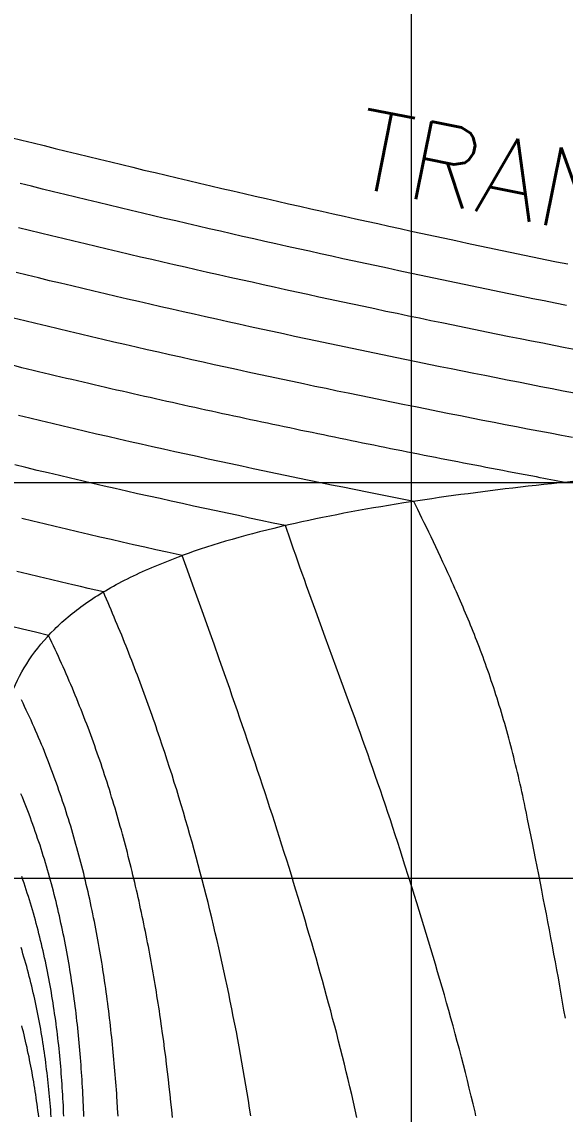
# Model space of a CAD drawing. Extents: x 11249 to 82946, y 15238 to 34763.
# Drawn here: x 54941 to 55628, y 26323 to 27704 of the extents above; entities that cross this region are included whole.
import ezdxf

# ---------------------------------------------------------------- set-up
doc = ezdxf.new("R2010")
doc.units = 0
doc.header["$LTSCALE"] = 250
doc.layers.add('00_Text', color=7, linetype='CONTINUOUS')
doc.layers.add('03_Lines_Frames1', color=7, linetype='CONTINUOUS', lineweight=15)
doc.layers.add('03_Lines_Grid', color=253, linetype='CONTINUOUS', lineweight=15)
doc.layers.add('Make2D$Annotation$S0CO1', color=1, linetype='CONTINUOUS', true_color=0xff0000)
doc.styles.add('ROMANS', font='romans', dxfattribs={"height": 100})

# ---------------------------------------------------------------- blocks, each defined once
blk = doc.blocks.new('*U5')
at = {"layer": '03_Lines_Grid'}
blk.add_line((0, -4367.6), (0, 3840), dxfattribs=at)
blk = doc.blocks.new('*U6')
at = {"layer": 'Make2D$Annotation$S0CO1', "color": 0, "linetype": 'ByBlock', "lineweight": -2, "transparency": 16777216}
blk.add_blockref('*U5', (3000, 0), dxfattribs=at)

msp = doc.modelspace()

# ---------------------------------------------------------------- linework, layer by layer
at = {"layer": '03_Lines_Frames1', "color": 2}
for points in [[(54927.4, 27558), (54941.4, 27554.5), (54955.4, 27551), (54969.4, 27547.5), (54983.4, 27544.1), (54997.4, 27540.6), (55011.4, 27537.2), (55025.5, 27533.7), (55039.5, 27530.3), (55053.5, 27526.9), (55067.5, 27523.5), (55081.6, 27520.1), (55095.6, 27516.7), (55109.6, 27513.4), (55123.7, 27510), (55137.7, 27506.7), (55151.8, 27503.4), (55165.8, 27500.1), (55179.9, 27496.8), (55193.9, 27493.5), (55208, 27490.2), (55222, 27487), (55236.1, 27483.7), (55250.2, 27480.5), (55264.2, 27477.3), (55278.3, 27474.1), (55292.4, 27470.9), (55306.5, 27467.7), (55320.5, 27464.5), (55334.6, 27461.4), (55348.7, 27458.2), (55362.8, 27455.1), (55376.9, 27452), (55391, 27448.9), (55405.1, 27445.8), (55419.2, 27442.7), (55433.3, 27439.6), (55447.4, 27436.5), (55461.5, 27433.5), (55475.6, 27430.5), (55489.7, 27427.4), (55503.8, 27424.4), (55518, 27421.4), (55532.1, 27418.5), (55546.2, 27415.5), (55560.3, 27412.5), (55574.5, 27409.6), (55588.6, 27406.6), (55602.7, 27403.7), (55616.9, 27400.8), (55631, 27397.9)], [(55641.8, 27289.2), (55627.7, 27292), (55613.5, 27294.8), (55599.4, 27297.6), (55585.2, 27300.4), (55571.1, 27303.2), (55556.9, 27306), (55542.8, 27308.9), (55528.6, 27311.8), (55514.5, 27314.6), (55500.3, 27317.5), (55486.2, 27320.4), (55472.1, 27323.3), (55457.9, 27326.2), (55443.8, 27329.2), (55429.7, 27332.1), (55415.5, 27335.1), (55401.4, 27338), (55387.3, 27341), (55373.2, 27344), (55359.1, 27347), (55344.9, 27350), (55330.8, 27353.1), (55316.7, 27356.1), (55302.6, 27359.2), (55288.5, 27362.3), (55274.4, 27365.3), (55260.3, 27368.4), (55246.2, 27371.6), (55232.1, 27374.7), (55218, 27377.8), (55203.9, 27381), (55189.9, 27384.1), (55175.8, 27387.3), (55161.7, 27390.5), (55147.6, 27393.7), (55133.6, 27397), (55119.5, 27400.2), (55105.4, 27403.5), (55091.4, 27406.7), (55077.3, 27410), (55063.2, 27413.3), (55049.2, 27416.6), (55035.1, 27420), (55021.1, 27423.3), (55007, 27426.7), (54993, 27430.1), (54978.9, 27433.5), (54964.9, 27436.9), (54950.9, 27440.3), (54936.9, 27443.8)], [(55515.1, 26320.8), (55514, 26325.9), (55511.6, 26335.9), (55509.2, 26345.9), (55506.7, 26355.8), (55504.3, 26365.6), (55501.8, 26375.5), (55499.3, 26385.4), (55496.7, 26395.2), (55494.1, 26405.1), (55491.5, 26414.9), (55488.8, 26424.7), (55486.2, 26434.5), (55483.5, 26444.3), (55480.7, 26454.1), (55478, 26463.9), (55475.2, 26473.7), (55472.4, 26483.5), (55469.5, 26493.3), (55466.7, 26503.1), (55463.8, 26512.8), (55461, 26522.5), (55458.1, 26532.2), (55455.2, 26541.8), (55452.3, 26551.5), (55449.3, 26561.1), (55446.4, 26570.8), (55443.4, 26580.4), (55440.4, 26590), (55437.5, 26599.6), (55434.5, 26609.2), (55429.9, 26623.6), (55425.4, 26638), (55422.4, 26647.6), (55419.3, 26657.1), (55416.2, 26666.6), (55413.1, 26676.1), (55410, 26685.6), (55406.9, 26695), (55403.8, 26704.5), (55400.6, 26713.8), (55397.5, 26723.2), (55394.3, 26732.5), (55391.1, 26741.7), (55387.9, 26751), (55384.7, 26760.2), (55381.5, 26769.4), (55378.3, 26778.4), (55375.1, 26787.5), (55371.9, 26796.5), (55368.7, 26805.5), (55365.5, 26814.4), (55362.3, 26823.3), (55359.1, 26832.1), (55355.9, 26841), (55349.6, 26858.3), (55343.2, 26875.6), (55324.7, 26926), (55318.6, 26942.6), (55312.7, 26958.9), (55309.7, 26966.9), (55306.8, 26975), (55303.9, 26982.9), (55301.1, 26990.9), (55298.3, 26998.8), (55295.5, 27006.6), (55292.7, 27014.4), (55290, 27022.2), (55287.3, 27029.8), (55284.7, 27037.4), (55282.1, 27044.9), (55279.6, 27052.4), (55275.8, 27063.5), (55274.6, 27067.1), (55258.9, 27070.4), (55243.2, 27073.7), (55229.1, 27076.6), (55214.9, 27079.7), (55200.7, 27082.7), (55186.6, 27085.7), (55172.4, 27088.8), (55158.3, 27091.9), (55144.1, 27095), (55130, 27098.1), (55115.9, 27101.2), (55101.7, 27104.4), (55087.6, 27107.5), (55073.5, 27110.7), (55059.3, 27113.9), (55045.2, 27117.2), (55031.1, 27120.4), (55017, 27123.7), (55002.9, 27127), (54988.8, 27130.3), (54974.7, 27133.7), (54960.6, 27137), (54946.5, 27140.4), (54932.5, 27143.8)], [(55019.7, 26320), (55019.5, 26324.7), (55019.3, 26329.4), (55019.1, 26334), (55018.9, 26338.7), (55018.7, 26343.3), (55018.4, 26348), (55018.2, 26352.7), (55017.9, 26357.3), (55017.6, 26362), (55017.4, 26366.6), (55017.1, 26371.3), (55016.7, 26375.9), (55016.4, 26380.6), (55016.1, 26385.2), (55015.7, 26389.8), (55015.4, 26394.5), (55015, 26399.1), (55014.6, 26403.8), (55014.2, 26408.4), (55013.7, 26413.1), (55013.3, 26417.7), (55012.9, 26422.3), (55012.4, 26427), (55011.9, 26431.6), (55011.4, 26436.2), (55010.9, 26440.8), (55010.4, 26445.5), (55009.8, 26450.1), (55009.3, 26454.7), (55008.7, 26459.3), (55008.1, 26463.9), (55007.5, 26468.5), (55006.9, 26473.1), (55006.2, 26477.7), (55005.6, 26482.3), (55004.9, 26486.9), (55004.2, 26491.5), (55003.5, 26496.1), (55002.8, 26500.7), (55002, 26505.3), (55001.3, 26509.9), (55000.5, 26514.5), (54999.7, 26519), (54998.9, 26523.6), (54998.1, 26528.2), (54997.2, 26532.7), (54996.3, 26537.3), (54995.5, 26541.8), (54994.6, 26546.4), (54993.6, 26550.9), (54992.7, 26555.5), (54991.7, 26560), (54990.7, 26564.6), (54989.8, 26569.1), (54988.7, 26573.6), (54987.7, 26578.1), (54986.6, 26582.7), (54985.6, 26587.2), (54984.5, 26591.7), (54983.4, 26596.2), (54982.2, 26600.6), (54981.1, 26605.1), (54979.9, 26609.6), (54978.7, 26614.1), (54977.5, 26618.6), (54976.2, 26623), (54975, 26627.5), (54973.7, 26631.9), (54972.4, 26636.4), (54971.1, 26640.8), (54969.7, 26645.2), (54968.4, 26649.7), (54967, 26654.1), (54965.6, 26658.5), (54964.2, 26662.9), (54962.7, 26667.3), (54961.2, 26671.7), (54959.7, 26676), (54958.2, 26680.4), (54956.7, 26684.8), (54955.1, 26689.1), (54953.6, 26693.5), (54952, 26697.8), (54950.3, 26702.1), (54948.7, 26706.4), (54947, 26710.7), (54945.3, 26715.1), (54943.6, 26719.3), (54941.9, 26723.6), (54940.1, 26727.9)]]:
    msp.add_lwpolyline(points, dxfattribs=at)
at = {"layer": '03_Lines_Frames1'}
for points in [[(55629.5, 27345.4), (55615.3, 27348.3), (55601.2, 27351.2), (55587.1, 27354), (55572.9, 27356.9), (55558.8, 27359.8), (55544.6, 27362.7), (55530.5, 27365.6), (55516.4, 27368.5), (55502.3, 27371.5), (55488.1, 27374.4), (55474, 27377.4), (55459.9, 27380.4), (55445.8, 27383.4), (55431.6, 27386.4), (55417.5, 27389.4), (55403.4, 27392.4), (55389.3, 27395.4), (55375.2, 27398.5), (55361.1, 27401.5), (55347, 27404.6), (55332.9, 27407.7), (55318.8, 27410.8), (55304.7, 27413.9), (55290.6, 27417), (55276.5, 27420.2), (55262.4, 27423.3), (55248.4, 27426.5), (55234.3, 27429.7), (55220.2, 27432.8), (55206.1, 27436), (55192.1, 27439.3), (55178, 27442.5), (55163.9, 27445.7), (55149.9, 27449), (55135.8, 27452.3), (55121.7, 27455.5), (55107.7, 27458.8), (55093.6, 27462.1), (55079.6, 27465.5), (55065.5, 27468.8), (55051.5, 27472.2), (55037.5, 27475.5), (55023.4, 27478.9), (55009.4, 27482.3), (54995.4, 27485.7), (54981.3, 27489.2), (54967.3, 27492.6), (54953.3, 27496.1), (54939.3, 27499.5)], [(55639.7, 27234.5), (55625.5, 27237.2), (55611.3, 27240), (55597.2, 27242.7), (55583, 27245.5), (55568.8, 27248.3), (55554.7, 27251.1), (55540.5, 27253.9), (55526.4, 27256.7), (55512.2, 27259.5), (55498, 27262.3), (55483.9, 27265.2), (55469.8, 27268), (55455.6, 27270.9), (55441.5, 27273.8), (55427.3, 27276.7), (55413.2, 27279.6), (55399, 27282.5), (55384.9, 27285.5), (55370.8, 27288.4), (55356.6, 27291.4), (55342.5, 27294.3), (55328.4, 27297.3), (55314.3, 27300.3), (55300.2, 27303.3), (55286, 27306.4), (55271.9, 27309.4), (55257.8, 27312.5), (55243.7, 27315.5), (55229.6, 27318.6), (55215.5, 27321.7), (55201.4, 27324.8), (55187.3, 27328), (55173.2, 27331.1), (55159.1, 27334.3), (55145, 27337.4), (55130.9, 27340.6), (55116.9, 27343.8), (55102.8, 27347.1), (55088.7, 27350.3), (55074.6, 27353.6), (55060.6, 27356.8), (55046.5, 27360.1), (55032.4, 27363.4), (55018.4, 27366.8), (55004.3, 27370.1), (54990.3, 27373.5), (54976.2, 27376.8), (54962.2, 27380.2), (54948.1, 27383.7), (54934.1, 27387.1)], [(55637.1, 27178.4), (55623, 27181.1), (55608.8, 27183.8), (55594.6, 27186.5), (55580.4, 27189.2), (55566.2, 27191.9), (55552.1, 27194.7), (55537.9, 27197.4), (55523.7, 27200.2), (55509.5, 27203), (55495.4, 27205.8), (55481.2, 27208.6), (55467, 27211.4), (55452.9, 27214.2), (55438.7, 27217.1), (55424.6, 27219.9), (55410.4, 27222.8), (55396.3, 27225.7), (55382.1, 27228.6), (55368, 27231.5), (55353.8, 27234.4), (55339.7, 27237.3), (55325.6, 27240.3), (55311.4, 27243.2), (55297.3, 27246.2), (55283.2, 27249.2), (55269, 27252.2), (55254.9, 27255.2), (55240.8, 27258.3), (55226.7, 27261.3), (55212.5, 27264.4), (55198.4, 27267.5), (55184.3, 27270.6), (55170.2, 27273.7), (55156.1, 27276.8), (55142, 27280), (55127.9, 27283.1), (55113.8, 27286.3), (55099.7, 27289.5), (55085.6, 27292.7), (55071.5, 27295.9), (55057.5, 27299.2), (55043.4, 27302.5), (55029.3, 27305.7), (55015.2, 27309), (55001.2, 27312.4), (54987.1, 27315.7), (54973.1, 27319.1), (54959, 27322.5), (54944.9, 27325.9), (54930.9, 27329.3)], [(55628.1, 26444.5), (55626.3, 26454.6), (55624.6, 26464.8), (55622.8, 26474.9), (55621, 26485), (55619.2, 26495.2), (55617.3, 26505.3), (55615.5, 26515.4), (55613.6, 26525.5), (55611.8, 26535.7), (55609.9, 26545.8), (55608, 26555.9), (55606, 26566.1), (55604.1, 26576.1), (55602.2, 26586.1), (55600.2, 26596.1), (55598.3, 26606.2), (55594.4, 26626.2), (55590.4, 26646.1), (55586.4, 26666.1), (55580.4, 26696), (55578.9, 26703.4), (55577.4, 26710.9), (55576.3, 26715.8), (55575.3, 26720.8), (55574.2, 26725.7), (55573.1, 26730.6), (55572.1, 26735.5), (55570.9, 26740.4), (55569.8, 26745.3), (55568.7, 26750.2), (55567.5, 26755.1), (55566.4, 26759.9), (55565.2, 26764.8), (55564, 26769.6), (55562.8, 26774.4), (55561.6, 26779.2), (55560.4, 26784), (55559.1, 26788.8), (55557.9, 26793.5), (55556.6, 26798.2), (55555.3, 26803), (55554, 26807.6), (55552.7, 26812.2), (55551.4, 26816.9), (55550.1, 26821.5), (55548.7, 26826.1), (55547.4, 26830.7), (55546, 26835.3), (55544.6, 26839.9), (55543.2, 26844.4), (55541.8, 26848.8), (55540.4, 26853.3), (55538.9, 26857.7), (55537.5, 26862.1), (55536, 26866.6), (55534.5, 26871), (55533, 26875.4), (55531.6, 26879.6), (55530.1, 26883.9), (55528.6, 26888.1), (55527.1, 26892.3), (55525.6, 26896.6), (55524, 26900.8), (55522.5, 26905), (55520.9, 26909.2), (55519.4, 26913.2), (55517.8, 26917.3), (55516.3, 26921.3), (55514.7, 26925.3), (55513.2, 26929.3), (55511.6, 26933.3), (55510, 26937.3), (55508.3, 26941.3), (55506.8, 26945.1), (55505.2, 26949), (55503.6, 26952.8), (55502, 26956.6), (55500.4, 26960.4), (55498.8, 26964.2), (55497.2, 26967.9), (55495.6, 26971.7), (55493, 26977.6), (55490.4, 26983.5), (55488.6, 26987.7), (55486.7, 26992), (55484.8, 26996.2), (55482.8, 27000.5), (55479.7, 27007.3), (55476.5, 27014.2), (55473.4, 27020.9), (55470.3, 27027.6), (55467.3, 27034), (55464.2, 27040.5), (55461.3, 27046.7), (55458.3, 27053), (55455.4, 27059), (55452.5, 27065), (55449.7, 27070.8), (55446.9, 27076.6), (55444.2, 27082), (55441.5, 27087.5), (55439, 27092.7), (55436.5, 27097.7), (55417.6, 27101.4), (55398.7, 27105.1), (55379.8, 27108.9), (55361, 27112.7), (55346.8, 27115.6), (55332.6, 27118.4), (55318.5, 27121.3), (55304.3, 27124.2), (55290.1, 27127.2), (55276, 27130.1), (55261.8, 27133.1), (55247.7, 27136.1), (55233.5, 27139.1), (55219.4, 27142.1), (55205.2, 27145.1), (55191.1, 27148.1), (55176.9, 27151.2), (55162.8, 27154.3), (55148.7, 27157.4), (55134.6, 27160.5), (55120.4, 27163.6), (55106.3, 27166.8), (55092.2, 27170), (55078.1, 27173.2), (55064, 27176.4), (55049.9, 27179.6), (55035.8, 27182.8), (55021.7, 27186.1), (55007.6, 27189.4), (54993.5, 27192.7), (54979.4, 27196.1), (54965.3, 27199.4), (54951.2, 27202.8), (54937.2, 27206.2)], [(55364.7, 26318.7), (55362.6, 26328.4), (55360.3, 26338), (55358.1, 26347.7), (55355.8, 26357.4), (55353.5, 26367), (55351.2, 26376.7), (55348.8, 26386.3), (55346.4, 26396), (55344, 26405.6), (55341.5, 26415.2), (55339.1, 26424.8), (55336.6, 26434.4), (55334, 26444), (55331.5, 26453.6), (55328.9, 26463.2), (55326.3, 26472.8), (55323.7, 26482.4), (55321, 26491.9), (55318.4, 26501.5), (55315.7, 26511.1), (55313, 26520.6), (55310.2, 26530.2), (55307.5, 26539.7), (55304, 26551.6), (55301.9, 26558.8), (55299.1, 26568.3), (55296.2, 26577.8), (55293.4, 26587.3), (55290.5, 26596.8), (55287.6, 26606.3), (55284.7, 26615.8), (55281.8, 26625.3), (55278.9, 26634.8), (55275.9, 26644.3), (55272.9, 26653.7), (55269.9, 26663.2), (55266.9, 26672.7), (55263.9, 26682.1), (55260.9, 26691.6), (55257.8, 26701), (55254.7, 26710.5), (55251.7, 26719.9), (55248.6, 26729.3), (55245.5, 26738.8), (55242.3, 26748.2), (55239.2, 26757.6), (55236.1, 26767), (55232.9, 26776.4), (55229.7, 26785.9), (55226.5, 26795.3), (55223.4, 26804.7), (55220.1, 26814.1), (55216.9, 26823.5), (55213.7, 26832.8), (55210.5, 26842.2), (55207.2, 26851.6), (55204, 26861), (55200.7, 26870.4), (55197.4, 26879.7), (55190.8, 26898.5), (55184.2, 26917.2), (55177.5, 26935.9), (55170.9, 26954.6), (55164.1, 26973.3), (55157.4, 26992), (55150.6, 27010.6), (55143.8, 27029.3), (55124.8, 27033.5), (55110.6, 27036.6), (55096.5, 27039.8), (55082.4, 27043), (55068.2, 27046.2), (55054.1, 27049.4), (55039.9, 27052.6), (55025.8, 27055.9), (55011.7, 27059.2), (54997.6, 27062.5), (54983.5, 27065.9), (54969.4, 27069.2), (54955.3, 27072.6), (54941.2, 27076)], [(55230.6, 26320.8), (55229.1, 26330.5), (55227.6, 26340.2), (55226, 26349.9), (55224.4, 26359.6), (55222.7, 26369.3), (55221.1, 26379), (55219.4, 26388.6), (55217.6, 26398.3), (55215.9, 26408), (55214.1, 26417.6), (55212.3, 26427.3), (55210.4, 26437), (55208.5, 26446.6), (55206.6, 26456.2), (55204.7, 26465.9), (55202.7, 26475.5), (55200.7, 26485.1), (55198.7, 26494.7), (55196.6, 26504.3), (55194.5, 26513.9), (55192.3, 26523.5), (55190.2, 26533.1), (55188, 26542.7), (55185.7, 26552.3), (55183.5, 26561.9), (55181.2, 26571.4), (55178.8, 26581), (55176.5, 26590.6), (55174.1, 26600.1), (55171.7, 26609.6), (55169.2, 26619.2), (55166.7, 26628.7), (55164.1, 26638.3), (55161.6, 26647.8), (55159, 26657.3), (55156.3, 26666.8), (55153.7, 26676.3), (55150.9, 26685.8), (55148.2, 26695.2), (55145.4, 26704.7), (55142.6, 26714.2), (55139.7, 26723.6), (55136.9, 26733.1), (55133.9, 26742.5), (55131, 26751.9), (55128, 26761.3), (55124.9, 26770.7), (55121.8, 26780.1), (55118.7, 26789.5), (55115.6, 26798.9), (55114, 26803.6), (55112.4, 26808.2), (55110.8, 26812.9), (55109.2, 26817.6), (55107.5, 26822.2), (55105.9, 26826.9), (55104.2, 26831.6), (55102.6, 26836.2), (55100.9, 26840.9), (55099.2, 26845.5), (55097.6, 26850.2), (55095.9, 26854.8), (55094.1, 26859.5), (55092.4, 26864.1), (55090.7, 26868.7), (55089, 26873.4), (55087.2, 26878), (55085.5, 26882.6), (55083.7, 26887.2), (55081.9, 26891.9), (55080.1, 26896.5), (55078.3, 26901.1), (55076.5, 26905.7), (55074.7, 26910.3), (55072.9, 26914.9), (55071.1, 26919.5), (55069.2, 26924), (55067.4, 26928.6), (55065.5, 26933.2), (55063.6, 26937.8), (55061.7, 26942.3), (55059.8, 26946.9), (55057.9, 26951.5), (55056, 26956), (55054.1, 26960.6), (55052.2, 26965.1), (55050.2, 26969.7), (55048.3, 26974.2), (55046.3, 26978.7), (55044.3, 26983.3), (55034.7, 26985.5), (55025, 26987.8), (55015.3, 26990), (55005.7, 26992.3), (54991.5, 26995.6), (54977.4, 26999), (54963.3, 27002.4), (54949.2, 27005.8), (54935, 27009.2)], [(55131.6, 26318.8), (55130.6, 26328.4), (55129.6, 26338.1), (55128.6, 26347.7), (55127.6, 26357.4), (55126.5, 26367), (55125.3, 26376.7), (55124.2, 26386.3), (55123, 26395.9), (55121.7, 26405.5), (55120.5, 26415.2), (55119.1, 26424.8), (55117.8, 26434.4), (55116.4, 26444), (55115.7, 26448.8), (55115, 26453.6), (55114.2, 26458.4), (55113.5, 26463.2), (55112.7, 26468), (55112, 26472.8), (55111.2, 26477.6), (55110.4, 26482.3), (55109.6, 26487.1), (55108.8, 26491.9), (55108, 26496.7), (55107.2, 26501.5), (55106.4, 26506.3), (55105.5, 26511.1), (55104.7, 26515.9), (55103.8, 26520.6), (55102.9, 26525.4), (55102, 26530.2), (55101.1, 26535), (55100.2, 26539.7), (55099.3, 26544.5), (55098.3, 26549.3), (55097.4, 26554), (55096.4, 26558.8), (55095.4, 26563.6), (55094.5, 26568.3), (55093.5, 26573.1), (55092.5, 26577.9), (55091.4, 26582.6), (55090.4, 26587.4), (55089.4, 26592.1), (55088.3, 26596.9), (55087.2, 26601.6), (55086.1, 26606.4), (55085, 26611.1), (55083.9, 26615.8), (55082.8, 26620.6), (55081.7, 26625.3), (55080.5, 26630), (55079.4, 26634.8), (55078.2, 26639.5), (55077, 26644.2), (55075.8, 26648.9), (55074.6, 26653.7), (55073.4, 26658.4), (55072.1, 26663.1), (55070.9, 26667.8), (55069.6, 26672.5), (55068.3, 26677.2), (55067, 26681.9), (55065.7, 26686.6), (55064.4, 26691.3), (55063.1, 26696), (55061.7, 26700.6), (55060.4, 26705.3), (55059, 26710), (55057.6, 26714.7), (55056.2, 26719.3), (55054.7, 26724), (55053.3, 26728.7), (55051.9, 26733.3), (55050.4, 26738), (55048.9, 26742.6), (55047.4, 26747.3), (55045.9, 26751.9), (55044.4, 26756.5), (55042.8, 26761.2), (55041.3, 26765.8), (55039.7, 26770.4), (55038.1, 26775), (55036.5, 26779.6), (55034.9, 26784.2), (55033.3, 26788.8), (55031.6, 26793.4), (55030, 26798), (55028.3, 26802.6), (55026.6, 26807.2), (55024.9, 26811.7), (55023.2, 26816.3), (55021.4, 26820.9), (55019.7, 26825.4), (55017.9, 26830), (55016.1, 26834.5), (55014.3, 26839), (55012.5, 26843.6), (55010.7, 26848.1), (55008.8, 26852.6), (55006.9, 26857.1), (55005.1, 26861.6), (55003.2, 26866.1), (55001.2, 26870.6), (54999.3, 26875.1), (54997.4, 26879.6), (54995.4, 26884), (54993.4, 26888.5), (54991.4, 26892.9), (54989.4, 26897.4), (54987.4, 26901.8), (54985.4, 26906.3), (54983.3, 26910.7), (54981.2, 26915.1), (54979.1, 26919.5), (54977, 26923.9), (54974.9, 26928.3), (54958.5, 26932.2), (54942.2, 26936.2), (54928.1, 26939.7)], [(55062.9, 26320.6), (55062.3, 26330.1), (55061.7, 26339.7), (55061.4, 26344.4), (55061.1, 26349.2), (55060.7, 26353.9), (55060.4, 26358.7), (55060, 26363.5), (55059.7, 26368.2), (55059.3, 26373), (55058.9, 26377.7), (55058.5, 26382.5), (55058.1, 26387.2), (55057.6, 26392), (55057.2, 26396.7), (55056.7, 26401.5), (55056.3, 26406.2), (55055.8, 26411), (55055.3, 26415.7), (55054.8, 26420.5), (55054.3, 26425.2), (55053.8, 26430), (55053.3, 26434.7), (55052.7, 26439.4), (55052.2, 26444.2), (55051.6, 26448.9), (55051, 26453.7), (55050.4, 26458.4), (55049.8, 26463.1), (55049.2, 26467.9), (55048.6, 26472.6), (55047.9, 26477.3), (55047.2, 26482), (55046.6, 26486.8), (55045.9, 26491.5), (55045.2, 26496.2), (55044.5, 26500.9), (55043.7, 26505.6), (55043, 26510.3), (55042.2, 26515.1), (55041.5, 26519.8), (55040.7, 26524.5), (55039.9, 26529.2), (55039, 26533.9), (55038.2, 26538.6), (55037.4, 26543.3), (55036.5, 26548), (55035.6, 26552.7), (55034.7, 26557.3), (55033.8, 26562), (55032.9, 26566.7), (55031.9, 26571.4), (55031, 26576.1), (55030, 26580.7), (55029, 26585.4), (55028, 26590.1), (55027, 26594.7), (55026, 26599.4), (55024.9, 26604), (55023.8, 26608.7), (55022.7, 26613.3), (55021.6, 26618), (55020.5, 26622.6), (55019.4, 26627.2), (55018.2, 26631.9), (55017, 26636.5), (55015.9, 26641.1), (55014.6, 26645.7), (55013.4, 26650.3), (55012.2, 26654.9), (55010.9, 26659.6), (55009.6, 26664.1), (55008.3, 26668.7), (55007, 26673.3), (55005.7, 26677.9), (55004.3, 26682.5), (55003, 26687.1), (55001.6, 26691.6), (55000.2, 26696.2), (54998.7, 26700.7), (54997.3, 26705.3), (54995.8, 26709.8), (54994.3, 26714.4), (54992.8, 26718.9), (54991.3, 26723.4), (54989.8, 26727.9), (54988.2, 26732.4), (54986.6, 26736.9), (54985, 26741.4), (54983.4, 26745.9), (54981.8, 26750.4), (54980.1, 26754.9), (54978.4, 26759.3), (54976.8, 26763.8), (54975, 26768.3), (54973.3, 26772.7), (54971.5, 26777.1), (54969.8, 26781.6), (54968, 26786), (54966.2, 26790.4), (54964.3, 26794.8), (54962.5, 26799.2), (54960.6, 26803.6), (54958.7, 26808), (54956.8, 26812.3), (54954.8, 26816.7), (54952.9, 26821), (54950.9, 26825.4), (54948.9, 26829.7), (54946.9, 26834), (54944.8, 26838.4), (54942.8, 26842.7), (54940.7, 26847)], [(54994.3, 26320.3), (54994.1, 26324.9), (54993.9, 26329.4), (54993.7, 26333.9), (54993.5, 26338.4), (54993.2, 26342.9), (54993, 26347.4), (54992.7, 26351.9), (54992.4, 26356.4), (54992.1, 26360.9), (54991.8, 26365.4), (54991.5, 26369.9), (54991.1, 26374.4), (54990.8, 26378.9), (54990.4, 26383.3), (54990, 26387.8), (54989.6, 26392.3), (54989.2, 26396.8), (54988.7, 26401.3), (54988.3, 26405.7), (54987.8, 26410.2), (54987.3, 26414.7), (54986.8, 26419.1), (54986.3, 26423.6), (54985.7, 26428.1), (54985.2, 26432.5), (54984.6, 26437), (54984, 26441.4), (54983.4, 26445.9), (54982.7, 26450.3), (54982.1, 26454.7), (54981.4, 26459.2), (54980.7, 26463.6), (54980, 26468), (54979.3, 26472.4), (54978.6, 26476.9), (54977.8, 26481.3), (54977, 26485.7), (54976.2, 26490.1), (54975.4, 26494.5), (54974.6, 26498.9), (54973.7, 26503.3), (54972.8, 26507.7), (54971.9, 26512), (54971, 26516.4), (54970, 26520.8), (54969.1, 26525.1), (54968.1, 26529.5), (54967.1, 26533.8), (54966.1, 26538.2), (54965, 26542.5), (54964, 26546.8), (54962.9, 26551.1), (54961.8, 26555.5), (54960.6, 26559.8), (54959.5, 26564.1), (54958.3, 26568.4), (54957.1, 26572.7), (54955.9, 26577), (54954.7, 26581.2), (54953.4, 26585.5), (54952.1, 26589.8), (54950.8, 26594), (54949.5, 26598.2), (54948.1, 26602.5), (54946.8, 26606.7), (54945.4, 26610.9), (54944, 26615.1), (54942.5, 26619.3), (54941.1, 26623.5)], [(54978.3, 26319.6), (54978, 26323.9), (54977.7, 26328.2), (54977.3, 26332.5), (54977, 26336.8), (54976.6, 26341.1), (54976.3, 26345.4), (54975.9, 26349.7), (54975.4, 26354), (54975, 26358.3), (54974.6, 26362.6), (54974.1, 26366.8), (54973.6, 26371.1), (54973.1, 26375.4), (54972.6, 26379.6), (54972.1, 26383.9), (54971.5, 26388.1), (54971, 26392.4), (54970.4, 26396.7), (54969.8, 26400.9), (54969.2, 26405.2), (54968.5, 26409.4), (54967.9, 26413.6), (54967.2, 26417.9), (54966.5, 26422.1), (54965.8, 26426.4), (54965.1, 26430.6), (54964.3, 26434.8), (54963.5, 26438.9), (54962.8, 26443.1), (54961.9, 26447.3), (54961.1, 26451.5), (54960.3, 26455.7), (54959.4, 26459.9), (54958.5, 26464), (54957.6, 26468.2), (54956.7, 26472.4), (54955.7, 26476.5), (54954.8, 26480.7), (54953.8, 26484.8), (54952.8, 26489), (54951.7, 26493.1), (54950.7, 26497.2), (54949.6, 26501.3), (54948.5, 26505.4), (54947.4, 26509.5), (54946.3, 26513.6), (54945.1, 26517.7), (54943.9, 26521.7), (54942.7, 26525.8), (54941.5, 26529.8), (54940.3, 26533.9)], [(54962.6, 26319.5), (54962.1, 26323.6), (54961.6, 26327.6), (54961.1, 26331.7), (54960.5, 26335.7), (54959.9, 26339.8), (54959.4, 26343.8), (54958.8, 26347.8), (54958.2, 26351.8), (54957.5, 26355.8), (54956.9, 26359.8), (54956.2, 26363.8), (54955.5, 26367.8), (54954.8, 26371.8), (54954.1, 26375.8), (54953.4, 26379.8), (54952.6, 26383.7), (54951.9, 26387.7), (54951.1, 26391.7), (54950.3, 26395.7), (54949.4, 26399.6), (54948.6, 26403.6), (54947.8, 26407.5), (54946.9, 26411.4), (54946, 26415.3), (54945.1, 26419.3), (54944.2, 26423.2), (54943.2, 26427.1), (54942.2, 26431), (54941.3, 26434.9)]]:
    msp.add_lwpolyline(points, dxfattribs=at)
msp.add_open_spline([(55627.8, 27121.8), (55615.7, 27124), (55603.7, 27126.3), (55591.6, 27128.6), (55553.7, 27135.7), (55515.9, 27143), (55478.1, 27150.3), (55440.3, 27157.7), (55402.5, 27165.3), (55364.7, 27173), (55327, 27180.7), (55289.2, 27188.5), (55251.5, 27196.5), (55213.8, 27204.5), (55176.2, 27212.7), (55138.5, 27221), (55119.7, 27225.2), (55100.9, 27229.5), (55082.1, 27233.7), (55063.3, 27238), (55044.5, 27242.3), (55025.7, 27246.7), (55007, 27251.1), (54988.2, 27255.5), (54969.4, 27260), (54950.7, 27264.5), (54931.9, 27269.1), (54913.2, 27273.7), (54894.5, 27278.3), (54875.8, 27283), (54857.1, 27287.7), (54838.4, 27292.5), (54819.7, 27297.3), (54801.1, 27302.2), (54782.4, 27307.1), (54763.8, 27312.1), (54745.2, 27317.2), (54735.9, 27319.7), (54726.7, 27322.3), (54717.4, 27324.9), (54708.2, 27327.5), (54698.9, 27330.2), (54689.7, 27332.8), (54674.7, 27337.2), (54659.7, 27341.6), (54644.8, 27346.2), (54629.9, 27350.7), (54615, 27355.3), (54600.2, 27360), (54585.4, 27364.7), (54570.6, 27369.4), (54555.9, 27374.2), (54541.2, 27379.1), (54526.5, 27383.9), (54511.8, 27388.9), (54497.2, 27393.9), (54482.6, 27398.9), (54468.1, 27404), (54453.5, 27409.1), (54439, 27414.2), (54424.6, 27419.5), (54410.1, 27424.7), (54395.7, 27430), (54381.3, 27435.4), (54374.2, 27438), (54367, 27440.7), (54359.8, 27443.5), (54352.7, 27446.2), (54345.5, 27448.9), (54338.4, 27451.7), (54331.3, 27454.5), (54324.1, 27457.2), (54317, 27460), (54309.9, 27462.8), (54302.8, 27465.6), (54295.7, 27468.5), (54288.7, 27471.3), (54281.6, 27474.2), (54274.5, 27477.1), (54267.5, 27479.9), (54260.5, 27482.8), (54253.4, 27485.7), (54246.4, 27488.6), (54239.4, 27491.6), (54232.4, 27494.5), (54225.5, 27497.4), (54218.5, 27500.4), (54211.5, 27503.4), (54208.1, 27504.9), (54204.6, 27506.4), (54201.1, 27507.9), (54197.7, 27509.5), (54194.2, 27511), (54190.7, 27512.6), (54183.8, 27515.7), (54176.9, 27518.8), (54170.1, 27522.1), (54166.6, 27523.7), (54163.2, 27525.3), (54159.8, 27527), (54156.4, 27528.7), (54153, 27530.4), (54149.6, 27532.1), (54142.8, 27535.5), (54136, 27538.9), (54129.2, 27542.4), (54115.7, 27549.4), (54102.2, 27556.5), (54088.9, 27563.8), (54075.5, 27571.1), (54062.2, 27578.5), (54049.1, 27586.1), (54035.9, 27593.8), (54022.8, 27601.6), (54009.8, 27609.6), (53996.8, 27617.6), (53984, 27625.8), (53971.2, 27634.2), (53958.5, 27642.6), (53945.9, 27651.2), (53933.4, 27660.1), (53920.9, 27669), (53908.5, 27678.1), (53896.4, 27687.5), (53884.1, 27696.9), (53872.1, 27706.5), (53860.3, 27716.4), (53848.5, 27726.4), (53836.9, 27736.6), (53825.6, 27747.2), (53814.4, 27757.9), (53803.4, 27768.8), (53792.8, 27780.1), (53782.3, 27791.5), (53772.1, 27803.1), (53762.3, 27815.2), (53752.6, 27827.2), (53743.3, 27839.5), (53734.5, 27852.2), (53725.7, 27864.9), (53717.4, 27878), (53709.7, 27891.3), (53702, 27904.6), (53694.8, 27918.3), (53688.2, 27932.2), (53681.7, 27946.1), (53675.7, 27960.3), (53670.4, 27974.8), (53665.1, 27989.2), (53660.3, 28003.9), (53656.2, 28018.7), (53652.1, 28033.6), (53648.6, 28048.6), (53645.7, 28063.7), (53642.8, 28078.9), (53640.5, 28094.2), (53638.7, 28109.5), (53637.9, 28117.2), (53637.1, 28124.9), (53636.5, 28132.6), (53635.8, 28140.3), (53635.3, 28148.1), (53634.9, 28155.8), (53634.5, 28163.5), (53634.3, 28171.3), (53634.1, 28179), (53633.9, 28186.8), (53633.8, 28194.5), (53633.8, 28202.3)], degree=3, knots=[-961.876424, -961.876424, -961.876424, -961.876424, -925.055986, -925.055986, -925.055986, -809.476213, -809.476213, -809.476213, -693.883454, -693.883454, -693.883454, -578.271974, -578.271974, -578.271974, -462.634151, -462.634151, -462.634151, -404.802664, -404.802664, -404.802664, -346.961247, -346.961247, -346.961247, -289.109459, -289.109459, -289.109459, -231.248405, -231.248405, -231.248405, -173.382565, -173.382565, -173.382565, -115.524583, -115.524583, -115.524583, -57.705048, -57.705048, -57.705048, -28.830051, -28.830051, -28.830051, -0.000061, -0.000061, -0.000061, 46.853529, 46.853529, 46.853529, 93.544389, 93.544389, 93.544389, 140.086538, 140.086538, 140.086538, 186.49376, 186.49376, 186.49376, 232.778492, 232.778492, 232.778492, 278.950857, 278.950857, 278.950857, 325.016621, 325.016621, 325.016621, 348.00955, 348.00955, 348.00955, 370.974536, 370.974536, 370.974536, 393.909542, 393.909542, 393.909542, 416.811052, 416.811052, 416.811052, 439.673766, 439.673766, 439.673766, 462.489758, 462.489758, 462.489758, 485.247884, 485.247884, 485.247884, 507.965676, 507.965676, 507.965676, 519.325284, 519.325284, 519.325284, 530.691049, 530.691049, 530.691049, 553.452883, 553.452883, 553.452883, 564.850544, 564.850544, 564.850544, 576.258697, 576.258697, 576.258697, 599.080466, 599.080466, 599.080466, 644.728724, 644.728724, 644.728724, 690.395741, 690.395741, 690.395741, 736.102885, 736.102885, 736.102885, 781.878133, 781.878133, 781.878133, 827.758359, 827.758359, 827.758359, 873.791526, 873.791526, 873.791526, 920.040737, 920.040737, 920.040737, 966.456498, 966.456498, 966.456498, 1012.932846, 1012.932846, 1012.932846, 1059.401774, 1059.401774, 1059.401774, 1105.799532, 1105.799532, 1105.799532, 1152.096172, 1152.096172, 1152.096172, 1198.305108, 1198.305108, 1198.305108, 1244.473009, 1244.473009, 1244.473009, 1290.659731, 1290.659731, 1290.659731, 1336.916565, 1336.916565, 1336.916565, 1383.269371, 1383.269371, 1383.269371, 1406.477199, 1406.477199, 1406.477199, 1429.70366, 1429.70366, 1429.70366, 1452.942944, 1452.942944, 1452.942944, 1476.188522, 1476.188522, 1476.188522, 1476.188522], dxfattribs=at)
at = {"layer": '03_Lines_Frames1', "color": 2}
for points, knots in [([(55733.8, 27131.6), (55621, 27122.2), (55517, 27110.5), (55371.7, 27087.5), (55323, 27078.3), (55228.3, 27056.5), (55183.4, 27043.7), (55143.8, 27029.3)], [10, 10, 10, 10, 10.456163, 10.456163, 10.713241, 10.713241, 11, 11, 11, 11]), ([(54907.3, 26620.6), (54906.7, 26631.7), (54905.4, 26661.7), (54904.4, 26708.9), (54906.4, 26761), (54913.4, 26810.1), (54927.1, 26855.9), (54949, 26898.1), (54980.6, 26936.6), (55022.9, 26971.4), (55076.6, 27002.4), (55120.1, 27020.7), (55143.8, 27029.3)], [0.4011098, 0.4011098, 0.4011098, 0.4011098, 0.4375, 0.5, 0.5625, 0.625, 0.6875, 0.75, 0.8125, 0.875, 0.9375, 1, 1, 1, 1])]:
    msp.add_open_spline(points, degree=3, knots=knots, dxfattribs=at)
at = {"layer": '03_Lines_Grid'}
for p, q in [((12843.7, 27121.5), (63550.2, 27121.5)), ((12843.7, 26621.5), (63550.2, 26621.5))]:
    msp.add_line(p, q, dxfattribs=at)

# ---------------------------------------------------------------- block references
at = {"layer": 'Make2D$Annotation$S0CO1', "xscale": -1}
msp.add_blockref('*U6', (58433.8, 28868.1), dxfattribs=at)

# ---------------------------------------------------------------- texts
at = {"layer": '00_Text', "style": 'ROMANS'}
msp.add_text('TRANSOM', height=100, rotation=348.7242, dxfattribs=at).set_placement((55355.2, 27496.6))

doc.saveas('drawing.dxf')
